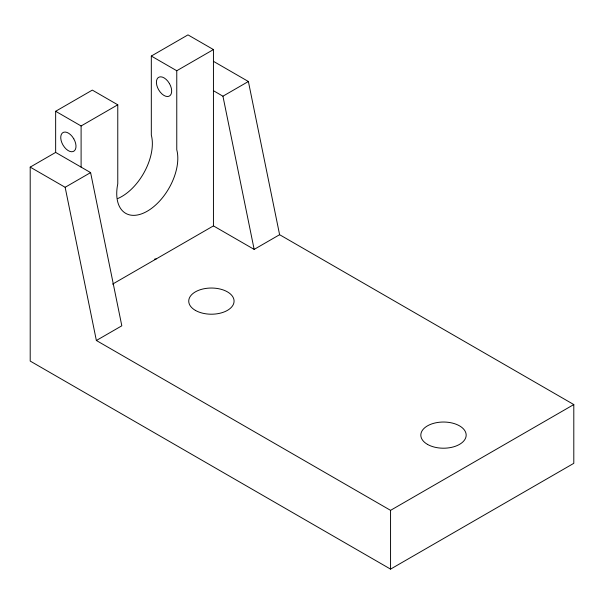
<?xml version="1.0" encoding="UTF-8"?>
<svg xmlns="http://www.w3.org/2000/svg" width="604" height="604" viewBox="0 0 604 604"><rect width="100%" height="100%" fill="white"/><g stroke="black" fill="none" stroke-linecap="round" stroke-linejoin="round"><path stroke-width="0.91" d="M30.2 167.119L65.149 187.293L96.368 340.497L121.819 325.805L90.6 172.601L55.651 152.419L30.2 167.119L30.2 361.071L390.561 569.119L573.8 463.328L573.8 404.559L279.607 234.707L248.387 81.502L213.439 61.329M112.578 284.122L213.439 225.888L213.439 49.573L176.768 70.743L176.768 149.777A43.186 24.938 -60 0 1 147.27 211.196A43.186 24.938 -60 0 1 117.772 183.835L117.772 104.802L92.321 90.109L55.651 111.279L55.651 152.419M117.833 198.505A43.186 24.938 -60 0 0 151.317 135.085L151.317 56.051L187.987 34.881L213.439 49.573M55.651 111.279L81.102 125.972L117.772 104.802M65.149 187.293L90.6 172.601M213.439 90.713L222.936 96.195L248.387 81.502M213.439 225.888L254.156 249.399L279.607 234.707M96.368 340.497L390.561 510.35L573.8 404.559M154.632 259.086L156.134 258.973M151.317 56.051L176.768 70.743M222.936 96.195L254.156 249.399M390.561 510.35L390.561 569.119M81.102 125.972L81.102 167.119M169.437 83.556L167.859 81.238A10.796 6.236 60 0 0 157.984 77.81A10.796 6.236 60 0 0 158.641 89.785L160.226 92.102A10.796 6.236 60 0 0 170.102 95.538A10.796 6.236 60 0 0 169.437 83.556M73.771 138.784L72.193 136.474A10.796 6.236 60 0 0 62.318 133.039A10.796 6.236 60 0 0 62.975 145.02L64.56 147.338A10.796 6.236 60 0 0 74.428 150.766A10.796 6.236 60 0 0 73.771 138.784M427.466 444.378A22.673 13.092 0 0 0 465.397 438.512A22.673 13.092 0 0 0 437.628 422.475A22.673 13.092 0 0 0 427.466 444.378M195.364 310.373A22.673 13.092 0 0 0 233.303 304.507A22.673 13.092 0 0 0 205.534 288.478A22.673 13.092 0 0 0 195.364 310.373"/></g></svg>
